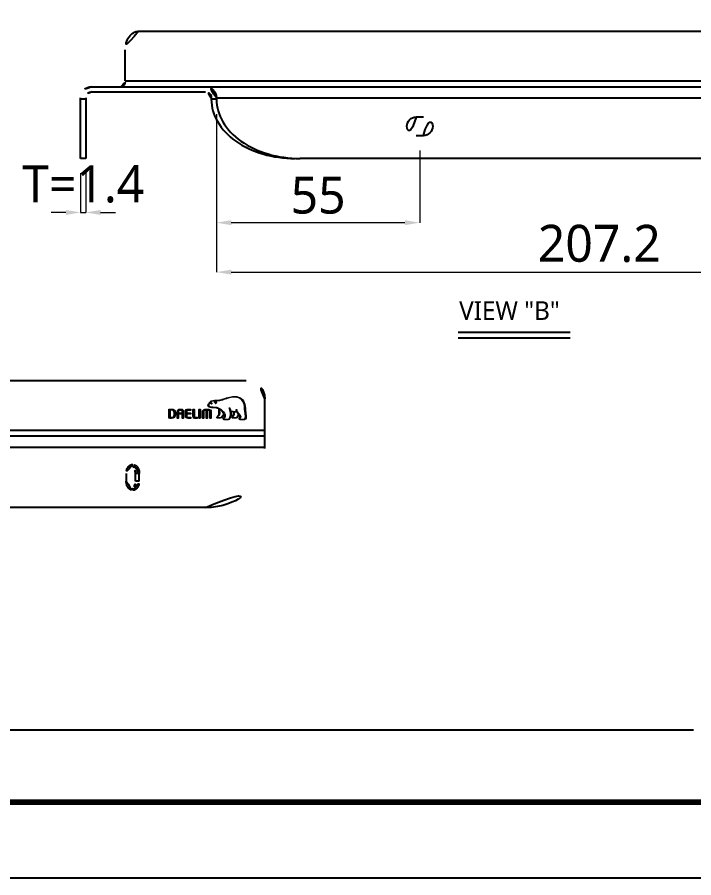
# Model space of a CAD drawing. Extents: x 16296681342 to 16296681993, y -37409617900 to -37409617423.
# Drawn here: x 16296681694.1 to 16296681877.2, y -37409617900.2 to -37409617667.4 of the extents above; entities that cross this region are included whole.
import ezdxf

# ---------------------------------------------------------------- set-up
doc = ezdxf.new("R2010")
doc.units = 0
doc.header["$LTSCALE"] = 10
doc.header["$MEASUREMENT"] = 0
doc.header["$PDMODE"] = 3
doc.header["$PDSIZE"] = -10
doc.layers.get('0').update_dxf_attribs({"linetype": 'CONTINUOUS'})
doc.layers.get('DEFPOINTS').update_dxf_attribs({"linetype": 'CONTINUOUS'})
doc.layers.add('BODY', color=7, linetype='CONTINUOUS')
doc.layers.add('BSA-002\\M+5C8FD\\M+5BDC7\\M+5B0E5_DXF_CONTINUOUS_LINE', color=7, linetype='CONTINUOUS')
doc.styles.add('Daelim Dimension', font='NanumGothic.ttf')
doc.dimstyles.new('DEFAULT', dxfattribs={"dimscale": 2, "dimtxt": 2, "dimasz": 2, "dimexe": 0, "dimexo": 2, "dimgap": 1, "dimtad": 1, "dimdec": 1, "dimzin": 9, "dimdsep": 46, "dimtxsty": 'Daelim Dimension', "dimcen": 0.5, "dimclrd": 252, "dimclre": 252, "dimclrt": 3, "dimadec": 1, "dimazin": 0, "dimtfac": 1, "dimtdec": 1, "dimtix": 1, "dimtmove": 0, "dimatfit": 3, "dimfxl": 0, "dimtolj": 1, "dimtzin": 1, "dimlwd": 9, "dimlwe": 9, "dimarcsym": 0})

# ---------------------------------------------------------------- blocks, each defined once
blk = doc.blocks.new('*D84')
at = {"layer": 'BODY', "color": 5, "lineweight": 9, "ltscale": 0.7}
for p, q in [((16296681748.00341, -37409617693.634506), (16296681748.00341, -37409617736.369919)), ((16296681955.185699, -37409617693.634506), (16296681955.185699, -37409617736.369919)), ((16296681752.00341, -37409617736.369919), (16296681951.185699, -37409617736.369919))]:
    blk.add_line(p, q, dxfattribs=at)
at = {"layer": 'BODY', "color": 5, "ltscale": 0.7}
for points in [[(16296681752.00341, -37409617735.703247), (16296681752.00341, -37409617737.036583), (16296681748.00341, -37409617736.369919)], [(16296681951.185699, -37409617735.703247), (16296681951.185699, -37409617737.036583), (16296681955.185699, -37409617736.369919)]]:
    blk.add_solid(points, dxfattribs=at)
at = {"layer": 'DEFPOINTS', "color": 0, "ltscale": 0.7}
for p in [(16296681748.00341, -37409617689.634506), (16296681955.185699, -37409617689.634506), (16296681955.185699, -37409617736.369919)]:
    blk.add_point(p, dxfattribs=at)
at = {"layer": 'BODY', "color": 7, "lineweight": 5, "ltscale": 0.7, "insert": (16296681851.594561, -37409617728.668907), "char_height": 10, "attachment_point": 5, "style": 'Daelim Dimension'}
blk.add_mtext('\\A1;207.2', dxfattribs=at)
blk = doc.blocks.new('*D86')
at = {"layer": 'BODY', "color": 5, "lineweight": 9, "ltscale": 0.7}
for p, q in [((16296681748.00341, -37409617693.634506), (16296681748.00341, -37409617722.996399)), ((16296681803.00341, -37409617703.434509), (16296681803.00341, -37409617722.996399)), ((16296681799.00341, -37409617722.996399), (16296681752.00341, -37409617722.996399))]:
    blk.add_line(p, q, dxfattribs=at)
at = {"layer": 'BODY', "color": 5, "ltscale": 0.7}
for points in [[(16296681752.00341, -37409617722.329727), (16296681752.00341, -37409617723.663063), (16296681748.00341, -37409617722.996399)], [(16296681799.00341, -37409617722.329727), (16296681799.00341, -37409617723.663063), (16296681803.00341, -37409617722.996399)]]:
    blk.add_solid(points, dxfattribs=at)
at = {"layer": 'DEFPOINTS', "color": 0, "ltscale": 0.7}
for p in [(16296681748.00341, -37409617689.634506), (16296681803.00341, -37409617699.434509), (16296681748.00341, -37409617722.996399)]:
    blk.add_point(p, dxfattribs=at)
at = {"layer": 'BODY', "color": 7, "lineweight": 5, "ltscale": 0.7, "insert": (16296681775.50341, -37409617715.61013), "char_height": 10, "attachment_point": 5, "style": 'Daelim Dimension'}
blk.add_mtext('\\A1;55', dxfattribs=at)
blk = doc.blocks.new('*D87')
at = {"layer": 'BODY', "color": 5, "lineweight": 9, "ltscale": 0.7}
for p, q in [((16296681711.23386, -37409617709.634506), (16296681711.23386, -37409617720.22995)), ((16296681712.63386, -37409617709.634506), (16296681712.63386, -37409617720.22995)), ((16296681707.23386, -37409617720.22995), (16296681703.23386, -37409617720.22995)), ((16296681711.23386, -37409617720.22995), (16296681712.63386, -37409617720.22995)), ((16296681716.63386, -37409617720.22995), (16296681720.63386, -37409617720.22995))]:
    blk.add_line(p, q, dxfattribs=at)
at = {"layer": 'BODY', "color": 5, "ltscale": 0.7}
for points in [[(16296681707.23386, -37409617719.563293), (16296681707.23386, -37409617720.896606), (16296681711.23386, -37409617720.22995)], [(16296681716.63386, -37409617719.563293), (16296681716.63386, -37409617720.896606), (16296681712.63386, -37409617720.22995)]]:
    blk.add_solid(points, dxfattribs=at)
at = {"layer": 'DEFPOINTS', "color": 0, "ltscale": 0.7}
for p in [(16296681711.23386, -37409617705.634506), (16296681712.63386, -37409617705.634506), (16296681712.63386, -37409617720.22995)]:
    blk.add_point(p, dxfattribs=at)
at = {"layer": 'BODY', "color": 7, "lineweight": 5, "ltscale": 0.7, "insert": (16296681711.933861, -37409617712.586166), "char_height": 10, "attachment_point": 5, "style": 'Daelim Dimension'}
blk.add_mtext('\\A1;T=1.4', dxfattribs=at)
blk = doc.blocks.new('대림곰BI')
h = blk.add_hatch(color=8)
h.dxf.hatch_style = 2
edge = h.paths.add_edge_path()
edge.add_spline(control_points=[(19.98, 0.91), (19.98, 0.92), (19.84, 2.22), (19.84, 2.22), (19.78, 2.61), (19.77, 2.81), (19.77, 3), (19.77, 3), (19.73, 3.51), (19.73, 3.51), (19.65, 4.21), (19.42, 4.78), (19.05, 5.2), (18.25, 6.1), (17, 6.1), (16.09, 5.96), (15.54, 5.86), (15, 5.68), (14.49, 5.51), (14.49, 5.51), (14.47, 5.5), (14.47, 5.5), (14.07, 5.36), (13.61, 5.21), (13.17, 5.11), (12.86, 5.04), (12.47, 5.04), (12.13, 5.04), (12.13, 5.04), (11.8, 5.04), (11.8, 5.04), (11.15, 5.02), (10.71, 4.8), (10.48, 4.37), (10.48, 4.37), (10.47, 4.35), (10.47, 4.35), (10.44, 4.29), (10.38, 4.23), (10.33, 4.18), (10.28, 4.13), (10.22, 4.07), (10.17, 3.99), (10.13, 3.91), (10.1, 3.83), (10.1, 3.75), (10.1, 3.69), (10.12, 3.62), (10.15, 3.56), (10.29, 3.3), (10.68, 3.16), (10.92, 3.14), (10.92, 3.14), (11.26, 3.12), (11.27, 3.12), (11.62, 3.1), (12.09, 3.07), (12.36, 3.02), (12.53, 2.99), (12.71, 2.94), (12.88, 2.86), (12.89, 2.81), (12.98, 2.42), (12.98, 1.95), (12.98, 1.95), (12.97, 1.79), (12.97, 1.79), (12.95, 1.29), (12.73, 1.11), (12.57, 0.98), (12.55, 0.97), (12.41, 0.85), (12.4, 0.71), (12.39, 0.63), (12.41, 0.55), (12.46, 0.5), (12.51, 0.44), (12.6, 0.41), (12.7, 0.41), (12.7, 0.41), (13.4, 0.41), (13.4, 0.41), (13.93, 0.41), (14.19, 0.98), (14.27, 1.5), (14.27, 1.5), (14.27, 1.58), (14.27, 1.58), (14.27, 1.58), (14.29, 1.54), (14.29, 1.54), (14.36, 1.39), (14.4, 1.21), (14.4, 1.08), (14.4, 0.89), (14.34, 0.72), (14.23, 0.6), (14.2, 0.57), (14.06, 0.43), (14.06, 0.28), (14.06, 0.28), (14.06, 0.26), (14.06, 0.26), (14.08, 0.09), (14.22, 0.01), (14.35, 0.01), (14.35, 0.01), (15.34, 0.01), (15.34, 0.01), (15.52, 0.01), (15.67, 0.09), (15.76, 0.24), (16.01, 0.67), (16.14, 1.12), (16.14, 1.6), (16.14, 1.75), (16.13, 1.91), (16.1, 2.08), (16.1, 2.08), (16.1, 2.09), (16.1, 2.09), (16.1, 2.09), (16.11, 2.09), (16.11, 2.09), (16.23, 2.06), (16.42, 2.03), (16.66, 2.01), (16.66, 2.01), (16.67, 2), (16.67, 2), (16.67, 2), (16.7, 1.82), (16.7, 1.82), (16.7, 1.82), (16.71, 1.78), (16.71, 1.78), (16.71, 1.78), (16.71, 1.62), (16.71, 1.62), (16.71, 1.23), (16.54, 1.06), (16.44, 0.97), (16.44, 0.97), (16.31, 0.84), (16.3, 0.72), (16.3, 0.72), (16.29, 0.68), (16.29, 0.68), (16.29, 0.64), (16.3, 0.57), (16.37, 0.5), (16.42, 0.44), (16.51, 0.41), (16.63, 0.41), (16.63, 0.41), (17.41, 0.41), (17.41, 0.41), (17.88, 0.41), (18.02, 1.01), (18.08, 1.35), (18.08, 1.35), (18.08, 1.38), (18.08, 1.38), (18.08, 1.38), (18.1, 1.36), (18.1, 1.36), (18.21, 1.22), (18.3, 1.06), (18.35, 0.97), (18.37, 0.92), (18.39, 0.86), (18.39, 0.81), (18.39, 0.81), (18.37, 0.69), (18.37, 0.69), (18.35, 0.63), (18.31, 0.58), (18.27, 0.52), (18.21, 0.44), (18.15, 0.36), (18.15, 0.27), (18.15, 0.27), (18.15, 0.21), (18.15, 0.21), (18.18, 0.08), (18.29, 0.01), (18.45, 0.01), (18.45, 0.01), (19.44, 0.01), (19.44, 0.01), (19.47, 0.01), (19.66, 0.02), (19.81, 0.18), (19.94, 0.31), (20, 0.49), (20, 0.73), (20, 0.73), (19.98, 0.91), (19.98, 0.91)], knot_values=[0, 0, 0, 0, 1, 1, 1, 2, 2, 2, 3, 3, 3, 4, 4, 4, 5, 5, 5, 6, 6, 6, 7, 7, 7, 8, 8, 8, 9, 9, 9, 10, 10, 10, 11, 11, 11, 12, 12, 12, 13, 13, 13, 14, 14, 14, 15, 15, 15, 16, 16, 16, 17, 17, 17, 18, 18, 18, 19, 19, 19, 20, 20, 20, 21, 21, 21, 22, 22, 22, 23, 23, 23, 24, 24, 24, 25, 25, 25, 26, 26, 26, 27, 27, 27, 28, 28, 28, 29, 29, 29, 30, 30, 30, 31, 31, 31, 32, 32, 32, 33, 33, 33, 34, 34, 34, 35, 35, 35, 36, 36, 36, 37, 37, 37, 38, 38, 38, 39, 39, 39, 40, 40, 40, 41, 41, 41, 42, 42, 42, 43, 43, 43, 44, 44, 44, 45, 45, 45, 46, 46, 46, 47, 47, 47, 48, 48, 48, 49, 49, 49, 50, 50, 50, 51, 51, 51, 52, 52, 52, 53, 53, 53, 54, 54, 54, 55, 55, 55, 56, 56, 56, 57, 57, 57, 58, 58, 58, 59, 59, 59, 60, 60, 60, 61, 61, 61, 62, 62, 62, 63, 63, 63, 64, 64, 64, 65, 65, 65, 66, 66, 66, 66], degree=3, periodic=0)
edge = h.paths.add_edge_path()
edge.add_spline(control_points=[(13.4, 0.6), (13.4, 0.6), (12.7, 0.6), (12.7, 0.6), (12.65, 0.6), (12.59, 0.64), (12.59, 0.7), (12.59, 0.74), (12.63, 0.79), (12.69, 0.84), (12.86, 0.98), (13.13, 1.19), (13.16, 1.78), (13.16, 1.78), (13.16, 1.95), (13.16, 1.95), (13.16, 2.2), (13.11, 2.5), (13.05, 2.77), (13.05, 2.77), (13.04, 2.8), (13.04, 2.8), (13.04, 2.8), (13.07, 2.78), (13.07, 2.78), (13.17, 2.72), (13.74, 2.33), (14.15, 1.76), (14.12, 1.48), (13.96, 0.6), (13.4, 0.6)], knot_values=[0, 0, 0, 0, 1, 1, 1, 2, 2, 2, 3, 3, 3, 4, 4, 4, 5, 5, 5, 6, 6, 6, 7, 7, 7, 8, 8, 8, 9, 9, 9, 10, 10, 10, 10], degree=3, periodic=0)
edge = h.paths.add_edge_path()
edge.add_spline(control_points=[(17.41, 0.6), (17.41, 0.6), (16.61, 0.6), (16.61, 0.6), (16.55, 0.6), (16.5, 0.64), (16.5, 0.7), (16.5, 0.75), (16.54, 0.8), (16.58, 0.84), (16.74, 0.99), (16.9, 1.21), (16.9, 1.61), (16.9, 1.61), (16.89, 1.8), (16.89, 1.8), (16.89, 1.8), (16.86, 1.98), (16.86, 1.98), (16.86, 1.98), (16.86, 1.99), (16.86, 1.99), (16.86, 1.99), (16.87, 1.99), (16.87, 1.99), (17.02, 1.98), (17.31, 1.96), (17.59, 1.97), (17.66, 1.86), (17.77, 1.72), (17.94, 1.53), (17.93, 1.43), (17.85, 0.6), (17.41, 0.6)], knot_values=[0, 0, 0, 0, 1, 1, 1, 2, 2, 2, 3, 3, 3, 4, 4, 4, 5, 5, 5, 6, 6, 6, 7, 7, 7, 8, 8, 8, 9, 9, 9, 10, 10, 10, 11, 11, 11, 11], degree=3, periodic=0)
edge = h.paths.add_edge_path()
edge.add_spline(control_points=[(19.67, 0.32), (19.57, 0.21), (19.45, 0.21), (19.45, 0.21), (19.45, 0.21), (18.47, 0.21), (18.47, 0.21), (18.43, 0.21), (18.4, 0.22), (18.39, 0.24), (18.37, 0.25), (18.36, 0.27), (18.36, 0.3), (18.36, 0.35), (18.4, 0.41), (18.45, 0.46), (18.49, 0.51), (18.52, 0.56), (18.55, 0.62), (18.6, 0.76), (18.59, 0.92), (18.53, 1.05), (18.41, 1.3), (18.24, 1.49), (18.08, 1.68), (18.08, 1.68), (18.02, 1.74), (18.02, 1.74), (17.8, 1.98), (17.58, 2.23), (17.56, 2.56), (17.56, 2.63), (17.53, 2.67), (17.49, 2.67), (17.49, 2.67), (17.42, 2.64), (17.42, 2.64), (17.4, 2.62), (17.39, 2.59), (17.39, 2.56), (17.39, 2.56), (17.39, 2.55), (17.39, 2.55), (17.4, 2.43), (17.43, 2.31), (17.48, 2.18), (17.48, 2.18), (17.49, 2.17), (17.49, 2.17), (17.49, 2.17), (17.48, 2.17), (17.48, 2.17), (16.85, 2.15), (16.23, 2.26), (16.05, 2.31), (15.94, 2.76), (15.76, 3.05), (15.75, 3.07), (15.74, 3.09), (15.71, 3.11), (15.69, 3.11), (15.69, 3.11), (15.64, 3.11), (15.63, 3.11), (15.63, 3.1), (15.62, 3.09), (15.6, 3.06), (15.6, 3.06), (15.6, 3.04), (15.6, 3.04), (15.6, 3.04), (15.61, 2.98), (15.61, 2.98), (15.63, 2.95), (15.95, 2.39), (15.95, 1.64), (15.95, 1.18), (15.83, 0.74), (15.59, 0.35), (15.53, 0.25), (15.45, 0.21), (15.34, 0.21), (15.34, 0.21), (14.38, 0.21), (14.38, 0.21), (14.35, 0.21), (14.28, 0.23), (14.28, 0.3), (14.28, 0.34), (14.32, 0.4), (14.37, 0.47), (14.78, 0.92), (14.54, 1.62), (14.16, 2.08), (13.79, 2.52), (13.18, 3.08), (12.4, 3.22), (12.12, 3.27), (11.67, 3.29), (11.3, 3.32), (11.3, 3.32), (10.93, 3.34), (10.93, 3.34), (10.74, 3.35), (10.43, 3.47), (10.33, 3.65), (10.29, 3.73), (10.29, 3.8), (10.34, 3.89), (10.38, 3.94), (10.42, 3.99), (10.48, 4.04), (10.54, 4.1), (10.6, 4.17), (10.65, 4.25), (10.65, 4.25), (10.66, 4.28), (10.66, 4.28), (10.85, 4.64), (11.23, 4.82), (11.8, 4.84), (11.8, 4.84), (12.12, 4.84), (12.12, 4.84), (12.48, 4.84), (12.88, 4.85), (13.21, 4.92), (13.67, 5.02), (14.14, 5.18), (14.55, 5.32), (14.55, 5.32), (14.56, 5.32), (14.56, 5.32), (15.07, 5.49), (15.59, 5.67), (16.13, 5.76), (16.98, 5.9), (18.16, 5.9), (18.9, 5.06), (19.25, 4.68), (19.46, 4.15), (19.53, 3.49), (19.53, 3.49), (19.53, 3.49), (19.52, 3.49), (19.53, 3.48), (19.54, 3.41), (19.57, 2.99), (19.58, 2.79), (19.58, 2.58), (19.64, 2.19), (19.64, 2.19), (19.79, 0.89), (19.79, 0.89), (19.79, 0.89), (19.8, 0.74), (19.8, 0.74), (19.8, 0.55), (19.75, 0.41), (19.67, 0.32)], knot_values=[0, 0, 0, 0, 1, 1, 1, 2, 2, 2, 3, 3, 3, 4, 4, 4, 5, 5, 5, 6, 6, 6, 7, 7, 7, 8, 8, 8, 9, 9, 9, 10, 10, 10, 11, 11, 11, 12, 12, 12, 13, 13, 13, 14, 14, 14, 15, 15, 15, 16, 16, 16, 17, 17, 17, 18, 18, 18, 19, 19, 19, 20, 20, 20, 21, 21, 21, 22, 22, 22, 23, 23, 23, 24, 24, 24, 25, 25, 25, 26, 26, 26, 27, 27, 27, 28, 28, 28, 29, 29, 29, 30, 30, 30, 31, 31, 31, 32, 32, 32, 33, 33, 33, 34, 34, 34, 35, 35, 35, 36, 36, 36, 37, 37, 37, 38, 38, 38, 39, 39, 39, 40, 40, 40, 41, 41, 41, 42, 42, 42, 43, 43, 43, 44, 44, 44, 45, 45, 45, 46, 46, 46, 47, 47, 47, 48, 48, 48, 49, 49, 49, 50, 50, 50, 51, 51, 51, 52, 52, 52, 53, 53, 53, 53], degree=3, periodic=0)
h = blk.add_hatch(color=8)
h.dxf.hatch_style = 2
edge = h.paths.add_edge_path()
edge.add_spline(control_points=[(11.86, 4.54), (11.84, 4.52), (11.83, 4.48), (11.86, 4.46), (11.88, 4.44), (11.92, 4.45), (11.94, 4.47), (11.95, 4.48), (12.07, 4.62), (12.17, 4.55), (12.21, 4.52), (12.23, 4.49), (12.22, 4.44), (12.21, 4.36), (12.14, 4.27), (12.1, 4.24), (12.07, 4.22), (12.05, 4.18), (12.06, 4.16), (12.08, 4.13), (12.11, 4.12), (12.14, 4.13), (12.23, 4.17), (12.34, 4.31), (12.35, 4.44), (12.36, 4.53), (12.32, 4.6), (12.25, 4.65), (12.1, 4.76), (11.92, 4.61), (11.86, 4.54)], knot_values=[0, 0, 0, 0, 1, 1, 1, 2, 2, 2, 3, 3, 3, 4, 4, 4, 5, 5, 5, 6, 6, 6, 7, 7, 7, 8, 8, 8, 9, 9, 9, 10, 10, 10, 10], degree=3, periodic=0)
h = blk.add_hatch(color=8)
h.dxf.hatch_style = 2
edge = h.paths.add_edge_path()
edge.add_spline(control_points=[(0.76, 2.78), (0.52, 2.78), (0.21, 2.76), (0.11, 2.75), (0.05, 2.74), (0.01, 2.69), (0.01, 2.63), (0.01, 2.63), (0.01, 0.51), (0.01, 0.51), (0.01, 0.44), (0.05, 0.39), (0.11, 0.39), (0.21, 0.37), (0.52, 0.35), (0.76, 0.35), (1.42, 0.35), (1.77, 0.7), (1.77, 1.36), (1.77, 1.36), (1.77, 1.77), (1.77, 1.77), (1.77, 2.43), (1.42, 2.78), (0.76, 2.78)], knot_values=[0, 0, 0, 0, 1, 1, 1, 2, 2, 2, 3, 3, 3, 4, 4, 4, 5, 5, 5, 6, 6, 6, 7, 7, 7, 8, 8, 8, 8], degree=3, periodic=0)
edge = h.paths.add_edge_path()
edge.add_spline(control_points=[(1.39, 1.36), (1.39, 0.9), (1.18, 0.68), (0.76, 0.68), (0.76, 0.68), (0.46, 0.69), (0.39, 0.69), (0.39, 0.69), (0.39, 2.43), (0.39, 2.43), (0.54, 2.45), (0.75, 2.45), (0.76, 2.45), (1.2, 2.45), (1.39, 2.24), (1.39, 1.77), (1.39, 1.77), (1.39, 1.36), (1.39, 1.36)], knot_values=[0, 0, 0, 0, 1, 1, 1, 2, 2, 2, 3, 3, 3, 4, 4, 4, 5, 5, 5, 6, 6, 6, 6], degree=3, periodic=0)
h = blk.add_hatch(color=8)
h.dxf.hatch_style = 2
edge = h.paths.add_edge_path()
edge.add_spline(control_points=[(3.12, 2.78), (3.12, 2.78), (2.94, 2.78), (2.94, 2.78), (2.43, 2.78), (2.21, 2.57), (2.21, 2.09), (2.21, 2.09), (2.21, 0.48), (2.21, 0.48), (2.21, 0.42), (2.25, 0.38), (2.31, 0.38), (2.31, 0.38), (2.48, 0.38), (2.48, 0.38), (2.55, 0.38), (2.58, 0.43), (2.58, 0.48), (2.58, 0.48), (2.58, 1.41), (2.58, 1.44), (2.58, 1.44), (3.48, 1.44), (3.48, 1.44), (3.48, 1.41), (3.48, 0.48), (3.48, 0.48), (3.48, 0.42), (3.52, 0.38), (3.58, 0.38), (3.58, 0.38), (3.75, 0.38), (3.75, 0.38), (3.81, 0.38), (3.85, 0.43), (3.85, 0.48), (3.85, 0.48), (3.85, 2.09), (3.85, 2.09), (3.85, 2.57), (3.63, 2.78), (3.12, 2.78)], knot_values=[0, 0, 0, 0, 1, 1, 1, 2, 2, 2, 3, 3, 3, 4, 4, 4, 5, 5, 5, 6, 6, 6, 7, 7, 7, 8, 8, 8, 9, 9, 9, 10, 10, 10, 11, 11, 11, 12, 12, 12, 13, 13, 13, 14, 14, 14, 14], degree=3, periodic=0)
edge = h.paths.add_edge_path()
edge.add_spline(control_points=[(3.48, 1.78), (3.48, 1.78), (2.58, 1.78), (2.58, 1.78), (2.58, 1.81), (2.58, 2.09), (2.58, 2.09), (2.58, 2.39), (2.67, 2.44), (2.94, 2.44), (2.94, 2.44), (3.12, 2.44), (3.12, 2.44), (3.39, 2.44), (3.48, 2.39), (3.48, 2.09), (3.48, 2.09), (3.48, 1.81), (3.48, 1.78)], knot_values=[0, 0, 0, 0, 1, 1, 1, 2, 2, 2, 3, 3, 3, 4, 4, 4, 5, 5, 5, 6, 6, 6, 6], degree=3, periodic=0)
h = blk.add_hatch(color=8)
h.dxf.hatch_style = 2
edge = h.paths.add_edge_path()
edge.add_spline(control_points=[(4.33, 2.16), (4.33, 2.16), (4.33, 0.97), (4.33, 0.97), (4.33, 0.56), (4.57, 0.35), (5.06, 0.35), (5.27, 0.35), (5.57, 0.36), (5.69, 0.37), (5.68, 0.37), (5.74, 0.38), (5.74, 0.38), (5.74, 0.38), (5.76, 0.38), (5.76, 0.38), (5.76, 0.38), (5.76, 0.69), (5.76, 0.69), (5.76, 0.69), (5.06, 0.69), (5.06, 0.69), (4.71, 0.69), (4.71, 0.79), (4.71, 0.97), (4.71, 0.97), (4.71, 1.41), (4.71, 1.45), (4.75, 1.45), (5.65, 1.45), (5.65, 1.45), (5.71, 1.45), (5.76, 1.49), (5.76, 1.55), (5.76, 1.55), (5.76, 1.67), (5.76, 1.67), (5.76, 1.73), (5.71, 1.77), (5.65, 1.77), (5.65, 1.77), (4.75, 1.77), (4.71, 1.77), (4.71, 1.81), (4.71, 2.16), (4.71, 2.16), (4.71, 2.34), (4.71, 2.44), (5.06, 2.44), (5.06, 2.44), (5.76, 2.43), (5.76, 2.43), (5.76, 2.43), (5.76, 2.75), (5.76, 2.75), (5.76, 2.75), (5.69, 2.76), (5.69, 2.76), (5.55, 2.77), (5.23, 2.78), (5.06, 2.78), (4.57, 2.78), (4.33, 2.58), (4.33, 2.16)], knot_values=[0, 0, 0, 0, 1, 1, 1, 2, 2, 2, 3, 3, 3, 4, 4, 4, 5, 5, 5, 6, 6, 6, 7, 7, 7, 8, 8, 8, 9, 9, 9, 10, 10, 10, 11, 11, 11, 12, 12, 12, 13, 13, 13, 14, 14, 14, 15, 15, 15, 16, 16, 16, 17, 17, 17, 18, 18, 18, 19, 19, 19, 20, 20, 20, 21, 21, 21, 21], degree=3, periodic=0)
h = blk.add_hatch(color=8)
h.dxf.hatch_style = 2
edge = h.paths.add_edge_path()
edge.add_spline(control_points=[(6.37, 2.76), (6.31, 2.76), (6.26, 2.71), (6.26, 2.65), (6.26, 2.65), (6.26, 0.97), (6.26, 0.97), (6.26, 0.43), (6.63, 0.35), (6.96, 0.35), (7.19, 0.35), (7.26, 0.36), (7.33, 0.38), (7.33, 0.38), (7.37, 0.38), (7.37, 0.38), (7.37, 0.38), (7.42, 0.39), (7.42, 0.39), (7.42, 0.39), (7.44, 0.39), (7.44, 0.39), (7.44, 0.39), (7.44, 0.69), (7.44, 0.69), (7.44, 0.69), (6.96, 0.69), (6.96, 0.69), (6.64, 0.69), (6.64, 0.82), (6.64, 0.94), (6.64, 0.94), (6.64, 2.65), (6.64, 2.65), (6.64, 2.71), (6.59, 2.76), (6.53, 2.76), (6.53, 2.76), (6.37, 2.76), (6.37, 2.76)], knot_values=[0, 0, 0, 0, 1, 1, 1, 2, 2, 2, 3, 3, 3, 4, 4, 4, 5, 5, 5, 6, 6, 6, 7, 7, 7, 8, 8, 8, 9, 9, 9, 10, 10, 10, 11, 11, 11, 12, 12, 12, 13, 13, 13, 13], degree=3, periodic=0)
h = blk.add_hatch(color=8)
h.dxf.hatch_style = 2
edge = h.paths.add_edge_path()
edge.add_spline(control_points=[(7.91, 2.76), (7.84, 2.76), (7.81, 2.7), (7.81, 2.65), (7.81, 2.65), (7.81, 0.48), (7.81, 0.48), (7.81, 0.42), (7.85, 0.38), (7.91, 0.38), (7.91, 0.38), (8.08, 0.38), (8.08, 0.38), (8.15, 0.38), (8.18, 0.43), (8.18, 0.48), (8.18, 0.48), (8.18, 2.65), (8.18, 2.65), (8.18, 2.71), (8.14, 2.76), (8.08, 2.76), (8.08, 2.76), (7.91, 2.76), (7.91, 2.76)], knot_values=[0, 0, 0, 0, 1, 1, 1, 2, 2, 2, 3, 3, 3, 4, 4, 4, 5, 5, 5, 6, 6, 6, 7, 7, 7, 8, 8, 8, 8], degree=3, periodic=0)
h = blk.add_hatch(color=8)
h.dxf.hatch_style = 2
edge = h.paths.add_edge_path()
edge.add_spline(control_points=[(8.69, 1.82), (8.69, 1.82), (8.69, 0.48), (8.69, 0.48), (8.69, 0.42), (8.74, 0.38), (8.79, 0.38), (8.79, 0.38), (8.97, 0.38), (8.97, 0.38), (9.03, 0.38), (9.07, 0.43), (9.07, 0.48), (9.07, 0.48), (9.07, 1.78), (9.07, 1.78), (9.07, 2.36), (9.17, 2.42), (9.66, 2.42), (9.66, 2.38), (9.66, 0.48), (9.66, 0.48), (9.66, 0.42), (9.7, 0.38), (9.76, 0.38), (9.76, 0.38), (9.93, 0.38), (9.93, 0.38), (9.99, 0.38), (10.03, 0.43), (10.03, 0.48), (10.03, 0.48), (10.03, 2.38), (10.03, 2.41), (10.26, 2.41), (10.42, 2.39), (10.51, 2.31), (10.6, 2.22), (10.62, 2.05), (10.62, 1.78), (10.62, 1.78), (10.62, 0.48), (10.62, 0.48), (10.62, 0.42), (10.66, 0.38), (10.72, 0.38), (10.72, 0.38), (10.9, 0.38), (10.9, 0.38), (10.96, 0.38), (11, 0.43), (11, 0.48), (11, 0.48), (11, 1.82), (11, 1.82), (11, 2.63), (10.71, 2.77), (9.85, 2.77), (8.98, 2.77), (8.69, 2.63), (8.69, 1.82)], knot_values=[0, 0, 0, 0, 1, 1, 1, 2, 2, 2, 3, 3, 3, 4, 4, 4, 5, 5, 5, 6, 6, 6, 7, 7, 7, 8, 8, 8, 9, 9, 9, 10, 10, 10, 11, 11, 11, 12, 12, 12, 13, 13, 13, 14, 14, 14, 15, 15, 15, 16, 16, 16, 17, 17, 17, 18, 18, 18, 19, 19, 19, 20, 20, 20, 20], degree=3, periodic=0)
h = blk.add_hatch(color=8)
h.dxf.hatch_style = 2
edge = h.paths.add_edge_path()
edge.add_spline(control_points=[(10.9, 4.28), (10.9, 4.28), (11.05, 4.34), (11.23, 4.27), (11.23, 4.27), (11.25, 4.26), (11.22, 4.22), (11.13, 4.11), (11.05, 4.08), (11.05, 4.08), (11.05, 4.08), (10.98, 4.06), (10.95, 4.1), (10.88, 4.18), (10.87, 4.23), (10.87, 4.23), (10.87, 4.23), (10.87, 4.27), (10.9, 4.28)], knot_values=[0, 0, 0, 0, 1, 1, 1, 2, 2, 2, 3, 3, 3, 4, 4, 4, 5, 5, 5, 6, 6, 6, 6], degree=3, periodic=0)
at = {"color": 8, "lineweight": 0}
for points, knots in [([(19.98, 0.91), (19.98, 0.92), (19.84, 2.22), (19.84, 2.22), (19.78, 2.61), (19.77, 2.81), (19.77, 3), (19.77, 3), (19.73, 3.51), (19.73, 3.51), (19.65, 4.21), (19.42, 4.78), (19.05, 5.2), (18.25, 6.1), (17, 6.1), (16.09, 5.96), (15.54, 5.86), (15, 5.68), (14.49, 5.51), (14.49, 5.51), (14.47, 5.5), (14.47, 5.5), (14.07, 5.36), (13.61, 5.21), (13.17, 5.11), (12.86, 5.04), (12.47, 5.04), (12.13, 5.04), (12.13, 5.04), (11.8, 5.04), (11.8, 5.04), (11.15, 5.02), (10.71, 4.8), (10.48, 4.37), (10.48, 4.37), (10.47, 4.35), (10.47, 4.35), (10.44, 4.29), (10.38, 4.23), (10.33, 4.18), (10.28, 4.13), (10.22, 4.07), (10.17, 3.99), (10.13, 3.91), (10.1, 3.83), (10.1, 3.75), (10.1, 3.69), (10.12, 3.62), (10.15, 3.56), (10.29, 3.3), (10.68, 3.16), (10.92, 3.14), (10.92, 3.14), (11.26, 3.12), (11.27, 3.12), (11.62, 3.1), (12.09, 3.07), (12.36, 3.02), (12.53, 2.99), (12.71, 2.94), (12.88, 2.86), (12.89, 2.81), (12.98, 2.42), (12.98, 1.95), (12.98, 1.95), (12.97, 1.79), (12.97, 1.79), (12.95, 1.29), (12.73, 1.11), (12.57, 0.98), (12.55, 0.97), (12.41, 0.85), (12.4, 0.71), (12.39, 0.63), (12.41, 0.55), (12.46, 0.5), (12.51, 0.44), (12.6, 0.41), (12.7, 0.41), (12.7, 0.41), (13.4, 0.41), (13.4, 0.41), (13.93, 0.41), (14.19, 0.98), (14.27, 1.5), (14.27, 1.5), (14.27, 1.58), (14.27, 1.58), (14.27, 1.58), (14.29, 1.54), (14.29, 1.54), (14.36, 1.39), (14.4, 1.21), (14.4, 1.08), (14.4, 0.89), (14.34, 0.72), (14.23, 0.6), (14.2, 0.57), (14.06, 0.43), (14.06, 0.28), (14.06, 0.28), (14.06, 0.26), (14.06, 0.26), (14.08, 0.09), (14.22, 0.01), (14.35, 0.01), (14.35, 0.01), (15.34, 0.01), (15.34, 0.01), (15.52, 0.01), (15.67, 0.09), (15.76, 0.24), (16.01, 0.67), (16.14, 1.12), (16.14, 1.6), (16.14, 1.75), (16.13, 1.91), (16.1, 2.08), (16.1, 2.08), (16.1, 2.09), (16.1, 2.09), (16.1, 2.09), (16.11, 2.09), (16.11, 2.09), (16.23, 2.06), (16.42, 2.03), (16.66, 2.01), (16.66, 2.01), (16.67, 2), (16.67, 2), (16.67, 2), (16.7, 1.82), (16.7, 1.82), (16.7, 1.82), (16.71, 1.78), (16.71, 1.78), (16.71, 1.78), (16.71, 1.62), (16.71, 1.62), (16.71, 1.23), (16.54, 1.06), (16.44, 0.97), (16.44, 0.97), (16.31, 0.84), (16.3, 0.72), (16.3, 0.72), (16.29, 0.68), (16.29, 0.68), (16.29, 0.64), (16.3, 0.57), (16.37, 0.5), (16.42, 0.44), (16.51, 0.41), (16.63, 0.41), (16.63, 0.41), (17.41, 0.41), (17.41, 0.41), (17.88, 0.41), (18.02, 1.01), (18.08, 1.35), (18.08, 1.35), (18.08, 1.38), (18.08, 1.38), (18.08, 1.38), (18.1, 1.36), (18.1, 1.36), (18.21, 1.22), (18.3, 1.06), (18.35, 0.97), (18.37, 0.92), (18.39, 0.86), (18.39, 0.81), (18.39, 0.81), (18.37, 0.69), (18.37, 0.69), (18.35, 0.63), (18.31, 0.58), (18.27, 0.52), (18.21, 0.44), (18.15, 0.36), (18.15, 0.27), (18.15, 0.27), (18.15, 0.21), (18.15, 0.21), (18.18, 0.08), (18.29, 0.01), (18.45, 0.01), (18.45, 0.01), (19.44, 0.01), (19.44, 0.01), (19.47, 0.01), (19.66, 0.02), (19.81, 0.18), (19.94, 0.31), (20, 0.49), (20, 0.73), (20, 0.73), (19.98, 0.91), (19.98, 0.91)], [0, 0, 0, 0, 1, 1, 1, 2, 2, 2, 3, 3, 3, 4, 4, 4, 5, 5, 5, 6, 6, 6, 7, 7, 7, 8, 8, 8, 9, 9, 9, 10, 10, 10, 11, 11, 11, 12, 12, 12, 13, 13, 13, 14, 14, 14, 15, 15, 15, 16, 16, 16, 17, 17, 17, 18, 18, 18, 19, 19, 19, 20, 20, 20, 21, 21, 21, 22, 22, 22, 23, 23, 23, 24, 24, 24, 25, 25, 25, 26, 26, 26, 27, 27, 27, 28, 28, 28, 29, 29, 29, 30, 30, 30, 31, 31, 31, 32, 32, 32, 33, 33, 33, 34, 34, 34, 35, 35, 35, 36, 36, 36, 37, 37, 37, 38, 38, 38, 39, 39, 39, 40, 40, 40, 41, 41, 41, 42, 42, 42, 43, 43, 43, 44, 44, 44, 45, 45, 45, 46, 46, 46, 47, 47, 47, 48, 48, 48, 49, 49, 49, 50, 50, 50, 51, 51, 51, 52, 52, 52, 53, 53, 53, 54, 54, 54, 55, 55, 55, 56, 56, 56, 57, 57, 57, 58, 58, 58, 59, 59, 59, 60, 60, 60, 61, 61, 61, 62, 62, 62, 63, 63, 63, 64, 64, 64, 65, 65, 65, 66, 66, 66, 66]), ([(19.67, 0.32), (19.57, 0.21), (19.45, 0.21), (19.45, 0.21), (19.45, 0.21), (18.47, 0.21), (18.47, 0.21), (18.43, 0.21), (18.4, 0.22), (18.39, 0.24), (18.37, 0.25), (18.36, 0.27), (18.36, 0.3), (18.36, 0.35), (18.4, 0.41), (18.45, 0.46), (18.49, 0.51), (18.52, 0.56), (18.55, 0.62), (18.6, 0.76), (18.59, 0.92), (18.53, 1.05), (18.41, 1.3), (18.24, 1.49), (18.08, 1.68), (18.08, 1.68), (18.02, 1.74), (18.02, 1.74), (17.8, 1.98), (17.58, 2.23), (17.56, 2.56), (17.56, 2.63), (17.53, 2.67), (17.49, 2.67), (17.49, 2.67), (17.42, 2.64), (17.42, 2.64), (17.4, 2.62), (17.39, 2.59), (17.39, 2.56), (17.39, 2.56), (17.39, 2.55), (17.39, 2.55), (17.4, 2.43), (17.43, 2.31), (17.48, 2.18), (17.48, 2.18), (17.49, 2.17), (17.49, 2.17), (17.49, 2.17), (17.48, 2.17), (17.48, 2.17), (16.85, 2.15), (16.23, 2.26), (16.05, 2.31), (15.94, 2.76), (15.76, 3.05), (15.75, 3.07), (15.74, 3.09), (15.71, 3.11), (15.69, 3.11), (15.69, 3.11), (15.64, 3.11), (15.63, 3.11), (15.63, 3.1), (15.62, 3.09), (15.6, 3.06), (15.6, 3.06), (15.6, 3.04), (15.6, 3.04), (15.6, 3.04), (15.61, 2.98), (15.61, 2.98), (15.63, 2.95), (15.95, 2.39), (15.95, 1.64), (15.95, 1.18), (15.83, 0.74), (15.59, 0.35), (15.53, 0.25), (15.45, 0.21), (15.34, 0.21), (15.34, 0.21), (14.38, 0.21), (14.38, 0.21), (14.35, 0.21), (14.28, 0.23), (14.28, 0.3), (14.28, 0.34), (14.32, 0.4), (14.37, 0.47), (14.78, 0.92), (14.54, 1.62), (14.16, 2.08), (13.79, 2.52), (13.18, 3.08), (12.4, 3.22), (12.12, 3.27), (11.67, 3.29), (11.3, 3.32), (11.3, 3.32), (10.93, 3.34), (10.93, 3.34), (10.74, 3.35), (10.43, 3.47), (10.33, 3.65), (10.29, 3.73), (10.29, 3.8), (10.34, 3.89), (10.38, 3.94), (10.42, 3.99), (10.48, 4.04), (10.54, 4.1), (10.6, 4.17), (10.65, 4.25), (10.65, 4.25), (10.66, 4.28), (10.66, 4.28), (10.85, 4.64), (11.23, 4.82), (11.8, 4.84), (11.8, 4.84), (12.12, 4.84), (12.12, 4.84), (12.48, 4.84), (12.88, 4.85), (13.21, 4.92), (13.67, 5.02), (14.14, 5.18), (14.55, 5.32), (14.55, 5.32), (14.56, 5.32), (14.56, 5.32), (15.07, 5.49), (15.59, 5.67), (16.13, 5.76), (16.98, 5.9), (18.16, 5.9), (18.9, 5.06), (19.25, 4.68), (19.46, 4.15), (19.53, 3.49), (19.53, 3.49), (19.53, 3.49), (19.52, 3.49), (19.53, 3.48), (19.54, 3.41), (19.57, 2.99), (19.58, 2.79), (19.58, 2.58), (19.64, 2.19), (19.64, 2.19), (19.79, 0.89), (19.79, 0.89), (19.79, 0.89), (19.8, 0.74), (19.8, 0.74), (19.8, 0.55), (19.75, 0.41), (19.67, 0.32)], [0, 0, 0, 0, 1, 1, 1, 2, 2, 2, 3, 3, 3, 4, 4, 4, 5, 5, 5, 6, 6, 6, 7, 7, 7, 8, 8, 8, 9, 9, 9, 10, 10, 10, 11, 11, 11, 12, 12, 12, 13, 13, 13, 14, 14, 14, 15, 15, 15, 16, 16, 16, 17, 17, 17, 18, 18, 18, 19, 19, 19, 20, 20, 20, 21, 21, 21, 22, 22, 22, 23, 23, 23, 24, 24, 24, 25, 25, 25, 26, 26, 26, 27, 27, 27, 28, 28, 28, 29, 29, 29, 30, 30, 30, 31, 31, 31, 32, 32, 32, 33, 33, 33, 34, 34, 34, 35, 35, 35, 36, 36, 36, 37, 37, 37, 38, 38, 38, 39, 39, 39, 40, 40, 40, 41, 41, 41, 42, 42, 42, 43, 43, 43, 44, 44, 44, 45, 45, 45, 46, 46, 46, 47, 47, 47, 48, 48, 48, 49, 49, 49, 50, 50, 50, 51, 51, 51, 52, 52, 52, 53, 53, 53, 53]), ([(11.86, 4.54), (11.84, 4.52), (11.83, 4.48), (11.86, 4.46), (11.88, 4.44), (11.92, 4.45), (11.94, 4.47), (11.95, 4.48), (12.07, 4.62), (12.17, 4.55), (12.21, 4.52), (12.23, 4.49), (12.22, 4.44), (12.21, 4.36), (12.14, 4.27), (12.1, 4.24), (12.07, 4.22), (12.05, 4.18), (12.06, 4.16), (12.08, 4.13), (12.11, 4.12), (12.14, 4.13), (12.23, 4.17), (12.34, 4.31), (12.35, 4.44), (12.36, 4.53), (12.32, 4.6), (12.25, 4.65), (12.1, 4.76), (11.92, 4.61), (11.86, 4.54)], [0, 0, 0, 0, 1, 1, 1, 2, 2, 2, 3, 3, 3, 4, 4, 4, 5, 5, 5, 6, 6, 6, 7, 7, 7, 8, 8, 8, 9, 9, 9, 10, 10, 10, 10]), ([(0.76, 2.78), (0.52, 2.78), (0.21, 2.76), (0.11, 2.75), (0.05, 2.74), (0.01, 2.69), (0.01, 2.63), (0.01, 2.63), (0.01, 0.51), (0.01, 0.51), (0.01, 0.44), (0.05, 0.39), (0.11, 0.39), (0.21, 0.37), (0.52, 0.35), (0.76, 0.35), (1.42, 0.35), (1.77, 0.7), (1.77, 1.36), (1.77, 1.36), (1.77, 1.77), (1.77, 1.77), (1.77, 2.43), (1.42, 2.78), (0.76, 2.78)], [0, 0, 0, 0, 1, 1, 1, 2, 2, 2, 3, 3, 3, 4, 4, 4, 5, 5, 5, 6, 6, 6, 7, 7, 7, 8, 8, 8, 8]), ([(1.39, 1.36), (1.39, 0.9), (1.18, 0.68), (0.76, 0.68), (0.76, 0.68), (0.46, 0.69), (0.39, 0.69), (0.39, 0.69), (0.39, 2.43), (0.39, 2.43), (0.54, 2.45), (0.75, 2.45), (0.76, 2.45), (1.2, 2.45), (1.39, 2.24), (1.39, 1.77), (1.39, 1.77), (1.39, 1.36), (1.39, 1.36)], [0, 0, 0, 0, 1, 1, 1, 2, 2, 2, 3, 3, 3, 4, 4, 4, 5, 5, 5, 6, 6, 6, 6]), ([(3.12, 2.78), (3.12, 2.78), (2.94, 2.78), (2.94, 2.78), (2.43, 2.78), (2.21, 2.57), (2.21, 2.09), (2.21, 2.09), (2.21, 0.48), (2.21, 0.48), (2.21, 0.42), (2.25, 0.38), (2.31, 0.38), (2.31, 0.38), (2.48, 0.38), (2.48, 0.38), (2.55, 0.38), (2.58, 0.43), (2.58, 0.48), (2.58, 0.48), (2.58, 1.41), (2.58, 1.44), (2.58, 1.44), (3.48, 1.44), (3.48, 1.44), (3.48, 1.41), (3.48, 0.48), (3.48, 0.48), (3.48, 0.42), (3.52, 0.38), (3.58, 0.38), (3.58, 0.38), (3.75, 0.38), (3.75, 0.38), (3.81, 0.38), (3.85, 0.43), (3.85, 0.48), (3.85, 0.48), (3.85, 2.09), (3.85, 2.09), (3.85, 2.57), (3.63, 2.78), (3.12, 2.78)], [0, 0, 0, 0, 1, 1, 1, 2, 2, 2, 3, 3, 3, 4, 4, 4, 5, 5, 5, 6, 6, 6, 7, 7, 7, 8, 8, 8, 9, 9, 9, 10, 10, 10, 11, 11, 11, 12, 12, 12, 13, 13, 13, 14, 14, 14, 14]), ([(3.48, 1.78), (3.48, 1.78), (2.58, 1.78), (2.58, 1.78), (2.58, 1.81), (2.58, 2.09), (2.58, 2.09), (2.58, 2.39), (2.67, 2.44), (2.94, 2.44), (2.94, 2.44), (3.12, 2.44), (3.12, 2.44), (3.39, 2.44), (3.48, 2.39), (3.48, 2.09), (3.48, 2.09), (3.48, 1.81), (3.48, 1.78)], [0, 0, 0, 0, 1, 1, 1, 2, 2, 2, 3, 3, 3, 4, 4, 4, 5, 5, 5, 6, 6, 6, 6]), ([(4.33, 2.16), (4.33, 2.16), (4.33, 0.97), (4.33, 0.97), (4.33, 0.56), (4.57, 0.35), (5.06, 0.35), (5.27, 0.35), (5.57, 0.36), (5.69, 0.37), (5.68, 0.37), (5.74, 0.38), (5.74, 0.38), (5.74, 0.38), (5.76, 0.38), (5.76, 0.38), (5.76, 0.38), (5.76, 0.69), (5.76, 0.69), (5.76, 0.69), (5.06, 0.69), (5.06, 0.69), (4.71, 0.69), (4.71, 0.79), (4.71, 0.97), (4.71, 0.97), (4.71, 1.41), (4.71, 1.45), (4.75, 1.45), (5.65, 1.45), (5.65, 1.45), (5.71, 1.45), (5.76, 1.49), (5.76, 1.55), (5.76, 1.55), (5.76, 1.67), (5.76, 1.67), (5.76, 1.73), (5.71, 1.77), (5.65, 1.77), (5.65, 1.77), (4.75, 1.77), (4.71, 1.77), (4.71, 1.81), (4.71, 2.16), (4.71, 2.16), (4.71, 2.34), (4.71, 2.44), (5.06, 2.44), (5.06, 2.44), (5.76, 2.43), (5.76, 2.43), (5.76, 2.43), (5.76, 2.75), (5.76, 2.75), (5.76, 2.75), (5.69, 2.76), (5.69, 2.76), (5.55, 2.77), (5.23, 2.78), (5.06, 2.78), (4.57, 2.78), (4.33, 2.58), (4.33, 2.16)], [0, 0, 0, 0, 1, 1, 1, 2, 2, 2, 3, 3, 3, 4, 4, 4, 5, 5, 5, 6, 6, 6, 7, 7, 7, 8, 8, 8, 9, 9, 9, 10, 10, 10, 11, 11, 11, 12, 12, 12, 13, 13, 13, 14, 14, 14, 15, 15, 15, 16, 16, 16, 17, 17, 17, 18, 18, 18, 19, 19, 19, 20, 20, 20, 21, 21, 21, 21]), ([(6.37, 2.76), (6.31, 2.76), (6.26, 2.71), (6.26, 2.65), (6.26, 2.65), (6.26, 0.97), (6.26, 0.97), (6.26, 0.43), (6.63, 0.35), (6.96, 0.35), (7.19, 0.35), (7.26, 0.36), (7.33, 0.38), (7.33, 0.38), (7.37, 0.38), (7.37, 0.38), (7.37, 0.38), (7.42, 0.39), (7.42, 0.39), (7.42, 0.39), (7.44, 0.39), (7.44, 0.39), (7.44, 0.39), (7.44, 0.69), (7.44, 0.69), (7.44, 0.69), (6.96, 0.69), (6.96, 0.69), (6.64, 0.69), (6.64, 0.82), (6.64, 0.94), (6.64, 0.94), (6.64, 2.65), (6.64, 2.65), (6.64, 2.71), (6.59, 2.76), (6.53, 2.76), (6.53, 2.76), (6.37, 2.76), (6.37, 2.76)], [0, 0, 0, 0, 1, 1, 1, 2, 2, 2, 3, 3, 3, 4, 4, 4, 5, 5, 5, 6, 6, 6, 7, 7, 7, 8, 8, 8, 9, 9, 9, 10, 10, 10, 11, 11, 11, 12, 12, 12, 13, 13, 13, 13]), ([(7.91, 2.76), (7.84, 2.76), (7.81, 2.7), (7.81, 2.65), (7.81, 2.65), (7.81, 0.48), (7.81, 0.48), (7.81, 0.42), (7.85, 0.38), (7.91, 0.38), (7.91, 0.38), (8.08, 0.38), (8.08, 0.38), (8.15, 0.38), (8.18, 0.43), (8.18, 0.48), (8.18, 0.48), (8.18, 2.65), (8.18, 2.65), (8.18, 2.71), (8.14, 2.76), (8.08, 2.76), (8.08, 2.76), (7.91, 2.76), (7.91, 2.76)], [0, 0, 0, 0, 1, 1, 1, 2, 2, 2, 3, 3, 3, 4, 4, 4, 5, 5, 5, 6, 6, 6, 7, 7, 7, 8, 8, 8, 8]), ([(8.69, 1.82), (8.69, 1.82), (8.69, 0.48), (8.69, 0.48), (8.69, 0.42), (8.74, 0.38), (8.79, 0.38), (8.79, 0.38), (8.97, 0.38), (8.97, 0.38), (9.03, 0.38), (9.07, 0.43), (9.07, 0.48), (9.07, 0.48), (9.07, 1.78), (9.07, 1.78), (9.07, 2.36), (9.17, 2.42), (9.66, 2.42), (9.66, 2.38), (9.66, 0.48), (9.66, 0.48), (9.66, 0.42), (9.7, 0.38), (9.76, 0.38), (9.76, 0.38), (9.93, 0.38), (9.93, 0.38), (9.99, 0.38), (10.03, 0.43), (10.03, 0.48), (10.03, 0.48), (10.03, 2.38), (10.03, 2.41), (10.26, 2.41), (10.42, 2.39), (10.51, 2.31), (10.6, 2.22), (10.62, 2.05), (10.62, 1.78), (10.62, 1.78), (10.62, 0.48), (10.62, 0.48), (10.62, 0.42), (10.66, 0.38), (10.72, 0.38), (10.72, 0.38), (10.9, 0.38), (10.9, 0.38), (10.96, 0.38), (11, 0.43), (11, 0.48), (11, 0.48), (11, 1.82), (11, 1.82), (11, 2.63), (10.71, 2.77), (9.85, 2.77), (8.98, 2.77), (8.69, 2.63), (8.69, 1.82)], [0, 0, 0, 0, 1, 1, 1, 2, 2, 2, 3, 3, 3, 4, 4, 4, 5, 5, 5, 6, 6, 6, 7, 7, 7, 8, 8, 8, 9, 9, 9, 10, 10, 10, 11, 11, 11, 12, 12, 12, 13, 13, 13, 14, 14, 14, 15, 15, 15, 16, 16, 16, 17, 17, 17, 18, 18, 18, 19, 19, 19, 20, 20, 20, 20]), ([(10.9, 4.28), (10.9, 4.28), (11.05, 4.34), (11.23, 4.27), (11.23, 4.27), (11.25, 4.26), (11.22, 4.22), (11.13, 4.11), (11.05, 4.08), (11.05, 4.08), (11.05, 4.08), (10.98, 4.06), (10.95, 4.1), (10.88, 4.18), (10.87, 4.23), (10.87, 4.23), (10.87, 4.23), (10.87, 4.27), (10.9, 4.28)], [0, 0, 0, 0, 1, 1, 1, 2, 2, 2, 3, 3, 3, 4, 4, 4, 5, 5, 5, 6, 6, 6, 6]), ([(13.4, 0.6), (13.4, 0.6), (12.7, 0.6), (12.7, 0.6), (12.65, 0.6), (12.59, 0.64), (12.59, 0.7), (12.59, 0.74), (12.63, 0.79), (12.69, 0.84), (12.86, 0.98), (13.13, 1.19), (13.16, 1.78), (13.16, 1.78), (13.16, 1.95), (13.16, 1.95), (13.16, 2.2), (13.11, 2.5), (13.05, 2.77), (13.05, 2.77), (13.04, 2.8), (13.04, 2.8), (13.04, 2.8), (13.07, 2.78), (13.07, 2.78), (13.17, 2.72), (13.74, 2.33), (14.15, 1.76), (14.12, 1.48), (13.96, 0.6), (13.4, 0.6)], [0, 0, 0, 0, 1, 1, 1, 2, 2, 2, 3, 3, 3, 4, 4, 4, 5, 5, 5, 6, 6, 6, 7, 7, 7, 8, 8, 8, 9, 9, 9, 10, 10, 10, 10]), ([(17.41, 0.6), (17.41, 0.6), (16.61, 0.6), (16.61, 0.6), (16.55, 0.6), (16.5, 0.64), (16.5, 0.7), (16.5, 0.75), (16.54, 0.8), (16.58, 0.84), (16.74, 0.99), (16.9, 1.21), (16.9, 1.61), (16.9, 1.61), (16.89, 1.8), (16.89, 1.8), (16.89, 1.8), (16.86, 1.98), (16.86, 1.98), (16.86, 1.98), (16.86, 1.99), (16.86, 1.99), (16.86, 1.99), (16.87, 1.99), (16.87, 1.99), (17.02, 1.98), (17.31, 1.96), (17.59, 1.97), (17.66, 1.86), (17.77, 1.72), (17.94, 1.53), (17.93, 1.43), (17.85, 0.6), (17.41, 0.6)], [0, 0, 0, 0, 1, 1, 1, 2, 2, 2, 3, 3, 3, 4, 4, 4, 5, 5, 5, 6, 6, 6, 7, 7, 7, 8, 8, 8, 9, 9, 9, 10, 10, 10, 11, 11, 11, 11])]:
    blk.add_open_spline(points, degree=3, knots=knots, dxfattribs=at)

msp = doc.modelspace()

# ---------------------------------------------------------------- linework, layer by layer
at = {"color": 5, "ltscale": 40}
for p, q in [((16296681813.35951, -37409617752.561371), (16296681843.66519, -37409617752.561371)), ((16296681813.35951, -37409617754.157478), (16296681843.66519, -37409617754.157478))]:
    msp.add_line(p, q, dxfattribs=at)
at = {"color": 5}
msp.add_line((16296681352.907619, -37409617860.183144), (16296681877.0949, -37409617860.183144), dxfattribs=at)
at = {"ltscale": 0.5}
msp.add_lwpolyline([(16296681342.439421, -37409617900.150017), (16296681993.439421, -37409617900.150017), (16296681993.439421, -37409617423.150017), (16296681342.439421, -37409617423.150017)], close=True, dxfattribs=at)
at = {"color": 5, "linetype": 'ByBlock', "lineweight": 200, "const_width": 1.5}
msp.add_lwpolyline([(16296681352.907619, -37409617879.725304), (16296681982.907619, -37409617879.725304), (16296681982.907619, -37409617434.225304), (16296681352.907619, -37409617434.225304)], close=True, dxfattribs=at)
at = {"layer": 'BSA-002\\M+5C8FD\\M+5BDC7\\M+5B0E5_DXF_CONTINUOUS_LINE', "color": 7, "linetype": 'Continuous'}
for p, q in [((16296681726.86092, -37409617671.234512), (16296681964.73164, -37409617671.234512)), ((16296681723.32539, -37409617684.634506), (16296681723.32539, -37409617676.234512)), ((16296681714.23386, -37409617686.234512), (16296681966.145861, -37409617686.234512)), ((16296681714.23386, -37409617687.634506), (16296681745.00341, -37409617687.634506)), ((16296681711.23386, -37409617705.634506), (16296681711.23386, -37409617689.234512)), ((16296681712.63386, -37409617689.234512), (16296681712.63386, -37409617705.634506)), ((16296681746.603411, -37409617689.234512), (16296681746.603411, -37409617689.634506)), ((16296681748.00341, -37409617689.234512), (16296681748.00341, -37409617689.634506)), ((16296681804.00341, -37409617694.434509), (16296681802.00341, -37409617694.434509)), ((16296681802.00341, -37409617699.434509), (16296681804.00341, -37409617699.434509)), ((16296681712.63386, -37409617705.634506), (16296681711.23386, -37409617705.634506)), ((16296681932.558281, -37409617705.634506), (16296681770.630831, -37409617705.634506)), ((16296681421.04895, -37409617765.662048), (16296681756.04895, -37409617765.662048)), ((16296681761.04895, -37409617784.06205), (16296681761.04895, -37409617770.662048)), ((16296681416.04895, -37409617780.662048), (16296681761.04895, -37409617780.662048)), ((16296681723.57229, -37409617790.862053), (16296681723.57229, -37409617792.862053)), ((16296681726.11787, -37409617792.862053), (16296681726.11787, -37409617790.862053)), ((16296681727.107821, -37409617792.862053), (16296681727.107821, -37409617790.862053)), ((16296681745.04895, -37409617800.06205), (16296681628.56905, -37409617800.06205))]:
    msp.add_line(p, q, dxfattribs=at)
at = {"layer": 'BSA-002\\M+5C8FD\\M+5BDC7\\M+5B0E5_DXF_CONTINUOUS_LINE', "color": 9, "linetype": 'Continuous'}
for p, q in [((16296681723.32539, -37409617684.634506), (16296681967.277229, -37409617684.634506)), ((16296681712.63386, -37409617689.634506), (16296681711.23386, -37409617689.634506)), ((16296681748.00341, -37409617689.634506), (16296681746.603411, -37409617689.634506)), ((16296681748.00341, -37409617689.234512), (16296681955.185699, -37409617689.234512)), ((16296681416.04895, -37409617779.06205), (16296681761.04895, -37409617779.06205)), ((16296681614.54895, -37409617783.662048), (16296681761.04895, -37409617783.662048)), ((16296681727.107821, -37409617790.862053), (16296681726.11787, -37409617790.862053)), ((16296681727.107821, -37409617792.862053), (16296681726.11787, -37409617792.862053))]:
    msp.add_line(p, q, dxfattribs=at)
at = {"layer": 'BSA-002\\M+5C8FD\\M+5BDC7\\M+5B0E5_DXF_CONTINUOUS_LINE', "color": 7, "linetype": 'Continuous'}
for centre, radius, start, end in [((16296681714.23386, -37409617689.234512), 3, 90, 180), ((16296681714.23386, -37409617689.234512), 1.6, 90, 180), ((16296681802.00341, -37409617696.934509), 2.5, 90, 270), ((16296681804.00341, -37409617696.934509), 2.5, 270, 90), ((16296681756.04895, -37409617770.662048), 5, 0, 90), ((16296681745.04895, -37409617784.06205), 16, 270, 0)]:
    msp.add_arc(centre, radius, start, end, dxfattribs=at)
for centre, major_axis, ratio, start_param, end_param in [((16296681745.00341, -37409617689.234512), (1.6, 0), 1, 0, 1.5707963268), ((16296681745.00341, -37409617689.234512), (3, 0), 1, 0, 1.5707963268), ((16296681769.230829, -37409617689.634506), (22.627417, 0), 0.7071067812, -3.1415926536, -1.5707963268), ((16296681770.630831, -37409617689.634506), (-22.627417, 0), 0.7071067812, 0, 1.5707963268)]:
    msp.add_ellipse(centre, major_axis=major_axis, ratio=ratio, start_param=start_param, end_param=end_param, dxfattribs=at)
for points, knots in [([(16296681726.86092, -37409617671.234512), (16296681726.392389, -37409617671.234512), (16296681725.38607, -37409617671.538803), (16296681724.23374, -37409617672.70388), (16296681723.493799, -37409617674.340462), (16296681723.32539, -37409617675.590393), (16296681723.32539, -37409617676.234512)], [0, 0, 0, 0, 0.2094829334, 0.4446557434, 0.7120095299, 1, 1, 1, 1]), ([(16296681722.194019, -37409617686.234512), (16296681722.343941, -37409617686.234512), (16296681722.66596, -37409617686.137154), (16296681723.034719, -37409617685.764313), (16296681723.2715, -37409617685.240593), (16296681723.32539, -37409617684.840622), (16296681723.32539, -37409617684.634506)], [0, 0, 0, 0, 0.2094668498, 0.4446559298, 0.7120302568, 1, 1, 1, 1]), ([(16296681725.340059, -37409617788.36216), (16296681725.10581, -37409617788.36216), (16296681724.60264, -37409617788.514229), (16296681724.02655, -37409617789.096802), (16296681723.656429, -37409617789.915009), (16296681723.57229, -37409617790.53997), (16296681723.57229, -37409617790.862053)], [0, 0, 0, 0, 0.2094635672, 0.4446631214, 0.7119927732, 1, 1, 1, 1]), ([(16296681725.70429, -37409617789.255081), (16296681725.649891, -37409617789.163437), (16296681725.42902, -37409617788.838921), (16296681725.1103, -37409617788.571693), (16296681724.845369, -37409617788.462227)], [0, 0, 0, 0, 0.2710190189, 1, 1, 1, 1]), ([(16296681727.107821, -37409617790.862053), (16296681727.107821, -37409617790.53997), (16296681727.02368, -37409617789.915009), (16296681726.653561, -37409617789.096802), (16296681726.077471, -37409617788.514229), (16296681725.574301, -37409617788.36216), (16296681725.340059, -37409617788.36216)], [0, 0, 0, 0, 0.2880072268, 0.5553368786, 0.7905364328, 1, 1, 1, 1]), ([(16296681726.11787, -37409617790.862053), (16296681726.11787, -37409617790.7173), (16296681726.083639, -37409617790.161942), (16296681725.91453, -37409617789.609253), (16296681725.70429, -37409617789.255081)], [0, 0, 0, 0, 0.2600512977, 1, 1, 1, 1]), ([(16296681723.57229, -37409617792.862053), (16296681723.57229, -37409617793.184128), (16296681723.656429, -37409617793.80909), (16296681724.02655, -37409617794.627296), (16296681724.60264, -37409617795.209869), (16296681725.10581, -37409617795.361954), (16296681725.340059, -37409617795.361954)], [0, 0, 0, 0, 0.2880072268, 0.5553368786, 0.7905364328, 1, 1, 1, 1]), ([(16296681724.845369, -37409617795.261864), (16296681724.93021, -37409617795.226807), (16296681725.279551, -37409617795.040894), (16296681725.55023, -37409617794.728561), (16296681725.70429, -37409617794.469017)], [0, 0, 0, 0, 0.2332106261, 1, 1, 1, 1]), ([(16296681725.340059, -37409617795.361954), (16296681725.574301, -37409617795.361954), (16296681726.077471, -37409617795.209869), (16296681726.653561, -37409617794.627296), (16296681727.02368, -37409617793.80909), (16296681727.107821, -37409617793.184128), (16296681727.107821, -37409617792.862053)], [0, 0, 0, 0, 0.2094635672, 0.4446631214, 0.7119927732, 1, 1, 1, 1]), ([(16296681725.70429, -37409617794.469017), (16296681725.772051, -37409617794.354889), (16296681726.01796, -37409617793.853653), (16296681726.11787, -37409617793.286179), (16296681726.11787, -37409617792.862053)], [0, 0, 0, 0, 0.2383506765, 1, 1, 1, 1])]:
    msp.add_open_spline(points, degree=3, knots=knots, dxfattribs=at)

# ---------------------------------------------------------------- block references
at = {"xscale": 1.05, "yscale": 1.05, "zscale": 1.05}
msp.add_blockref('대림곰BI', (16296681735.04895, -37409617776.31205), dxfattribs=at)

# ---------------------------------------------------------------- texts
at = {"insert": (16296681813.66218, -37409617744.250023), "char_height": 5.0360008, "width": 80.93992813, "attachment_point": 1, "style": 'Daelim Dimension'}
msp.add_mtext('VIEW "B"', dxfattribs=at)

# ---------------------------------------------------------------- dimensions: what is measured, and where the dimension line sits
at = {"layer": 'BODY', "lineweight": 5, "ltscale": 0.7}
for base, p1, p2, picture, middle in [((16296681955.185699, -37409617736.369919), (16296681748.00341, -37409617689.634506), (16296681955.185699, -37409617689.634506), '*D84', (16296681851.594561, -37409617728.668907)), ((16296681748.00341, -37409617722.996399), (16296681803.00341, -37409617699.434509), (16296681748.00341, -37409617689.634506), '*D86', (16296681775.50341, -37409617715.61013))]:
    dim = msp.add_linear_dim(base=base, p1=p1, p2=p2, dimstyle='DEFAULT', override={"dimtxt": 5, "dimclrd": 5, "dimclre": 5, "dimclrt": 7}, dxfattribs=at)
    dim.commit()
    dim.dimension.update_dxf_attribs({"geometry": picture, "text_midpoint": middle})
dim = msp.add_linear_dim(base=(16296681712.63386, -37409617720.22995), p1=(16296681711.23386, -37409617705.634506), p2=(16296681712.63386, -37409617705.634506), text='T=<>', dimstyle='DEFAULT', override={"dimtxt": 5, "dimclrd": 5, "dimclre": 5, "dimclrt": 7}, dxfattribs=at)
dim.commit()
dim.dimension.update_dxf_attribs({"geometry": '*D87', "text_midpoint": (16296681711.933861, -37409617712.586166)})

doc.saveas('drawing.dxf')
